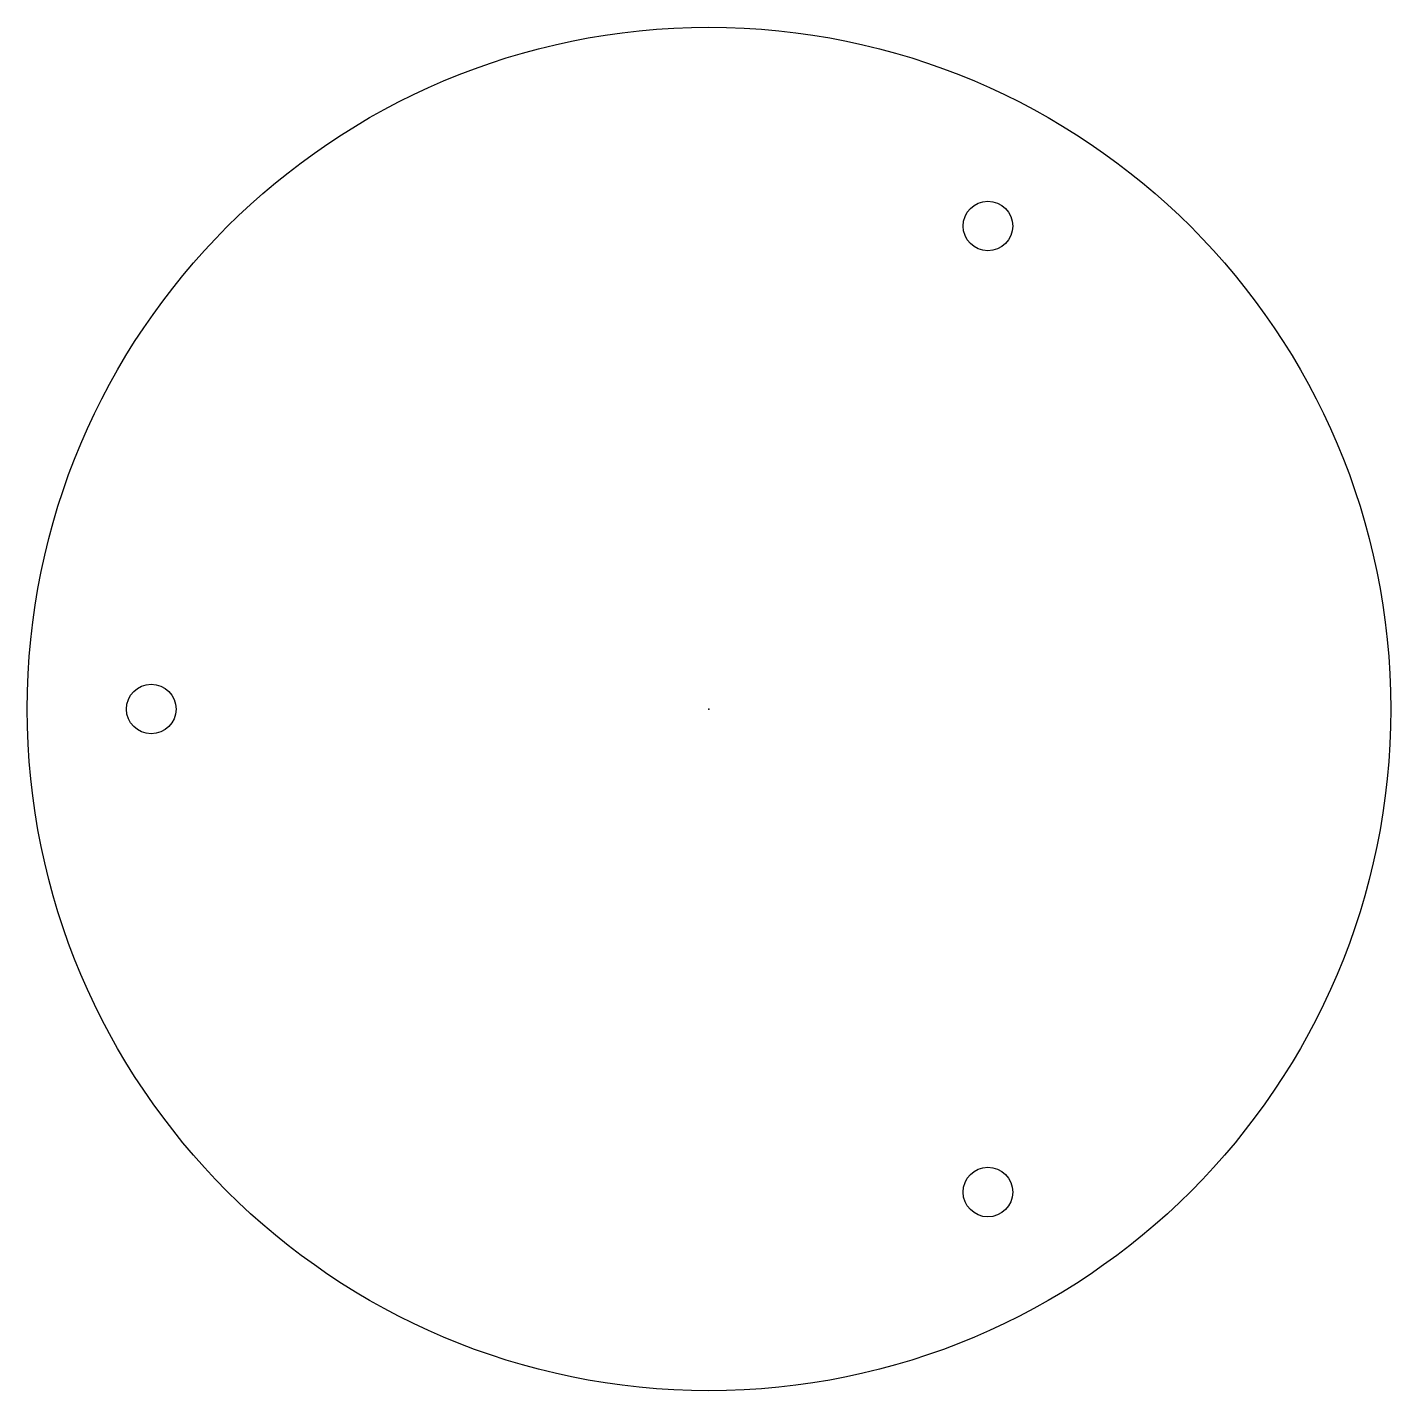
# Model space of a CAD drawing. Header units: millimetres. Extents: x -87 to 23, y -32 to 78.
import ezdxf

# ---------------------------------------------------------------- set-up
doc = ezdxf.new("R2010")
doc.units = ezdxf.units.MM
doc.header["$PDSIZE"] = -1

msp = doc.modelspace()

# ---------------------------------------------------------------- linework, layer by layer
at = {"color": 7, "linetype": 'Continuous'}
for centre, radius in [((-32.16, 23.03), 55), ((-9.66, 62), 2), ((-77.16, 23.03), 2), ((-9.66, -15.94), 2)]:
    msp.add_circle(centre, radius, dxfattribs=at)
msp.add_point((-32.16, 23.03), dxfattribs=at)

doc.saveas('drawing.dxf')
